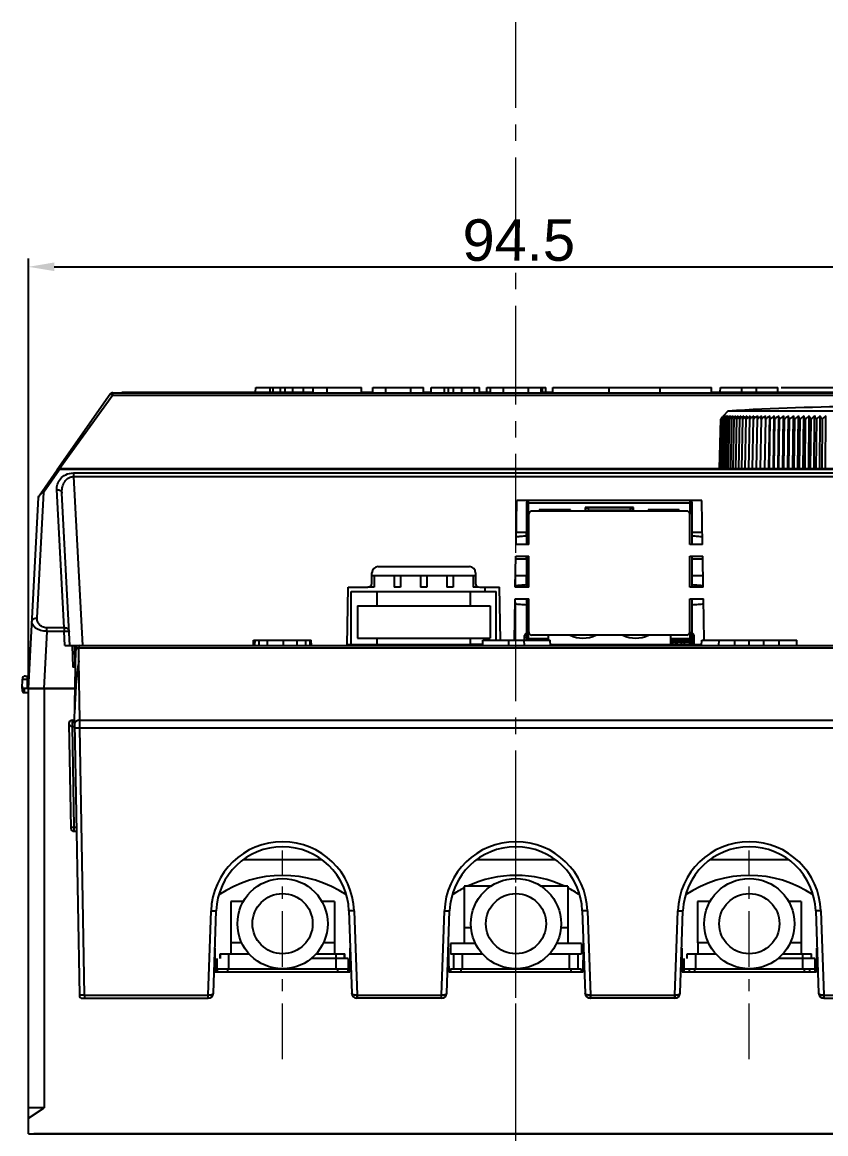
# Model space of a CAD drawing. Header units: millimetres. Extents: x 509 to 5579, y -1329 to 587.
# Drawn here: x 1657.5 to 1735, y -1100.9 to -993.8 of the extents above; entities that cross this region are included whole.
import ezdxf

# ---------------------------------------------------------------- set-up
doc = ezdxf.new("R2010")
doc.units = ezdxf.units.MM
doc.header["$PDMODE"] = 3
doc.header["$PDSIZE"] = 1
doc.linetypes.add('CENTER', pattern=[17.8, 10.75, -2.35, 2.35, -2.35])
doc.linetypes.add('CENTER2', pattern=[28.575, 19.05, -3.175, 3.175, -3.175])
doc.layers.get('0').update_dxf_attribs({"linetype": 'CONTINUOUS'})
doc.layers.get('Defpoints').update_dxf_attribs({"linetype": 'CONTINUOUS'})
doc.layers.add('3', color=112, linetype='CENTER', lineweight=15)
doc.layers.add('Dim', color=1, linetype='CONTINUOUS')
doc.styles.add('OMI-1', font='arial.ttf', dxfattribs={"oblique": 1})
doc.dimstyles.new('1', dxfattribs={"dimtxt": 4, "dimasz": 2.5, "dimexe": 0.8, "dimexo": 0.3, "dimgap": 0.5, "dimtad": 1, "dimtoh": 1, "dimdec": 1, "dimzin": 0, "dimdsep": 46, "dimtxsty": 'OMI-1', "dimcen": 0, "dimclrd": 256, "dimclre": 256, "dimclrt": 256, "dimadec": 0, "dimazin": 0, "dimtfac": 0.8, "dimtdec": 1, "dimtix": 1, "dimtmove": 0, "dimatfit": 3, "dimfxl": 1, "dimtolj": 1, "dimtzin": 0, "dimarcsym": 0})

# ---------------------------------------------------------------- blocks, each defined once
blk = doc.blocks.new('*D4315')
at = {"layer": 'Defpoints', "color": 0}
for p in [(1752.62, -1017.41), (1752.62, -1040.88), (1658.12, -1058.04)]:
    blk.add_point(p, dxfattribs=at)
at = {"layer": 'Dim', "lineweight": -2}
for p, q in [((1658.12, -1057.74), (1658.12, -1016.61)), ((1752.62, -1040.58), (1752.62, -1016.61)), ((1660.62, -1017.41), (1750.12, -1017.41))]:
    blk.add_line(p, q, dxfattribs=at)
at = {"layer": 'Dim'}
for points in [[(1660.62, -1016.99), (1660.62, -1017.82), (1658.12, -1017.41)], [(1750.12, -1017.82), (1750.12, -1016.99), (1752.62, -1017.41)]]:
    blk.add_solid(points, dxfattribs=at)
at = {"layer": 'Dim', "insert": (1705.37, -1014.86), "char_height": 4, "attachment_point": 5, "style": 'OMI-1'}
blk.add_mtext('\\A1;94.5', dxfattribs=at)
blk = doc.blocks.new('*D4331')
at = {"layer": 'Defpoints', "color": 0}
for p in [(1730.38, -1029.04), (1744.62, -1189.64), (1778.08, -1189.64)]:
    blk.add_point(p, dxfattribs=at)
at = {"layer": 'Dim', "lineweight": -2}
for p, q in [((1730.68, -1029.04), (1778.88, -1029.04)), ((1778.08, -1031.54), (1778.08, -1187.14)), ((1744.92, -1189.64), (1778.88, -1189.64))]:
    blk.add_line(p, q, dxfattribs=at)
at = {"layer": 'Dim'}
for points in [[(1778.5, -1031.54), (1777.66, -1031.54), (1778.08, -1029.04)], [(1777.66, -1187.14), (1778.5, -1187.14), (1778.08, -1189.64)]]:
    blk.add_solid(points, dxfattribs=at)
at = {"layer": 'Dim', "insert": (1775.54, -1109.34), "char_height": 4, "attachment_point": 5, "rotation": 90, "style": 'OMI-1'}
blk.add_mtext('\\A1;160.6', dxfattribs=at)

msp = doc.modelspace()

# ---------------------------------------------------------------- linework, layer by layer
at = {"linetype": 'Continuous'}
for p, q in [((1680.026, -1029.488), (1680.034, -1029.038)), ((1680.034, -1029.038), (1685.581, -1029.038)), ((1681.437, -1029.488), (1681.429, -1029.038)), ((1681.725, -1029.488), (1681.725, -1029.038)), ((1682.436, -1029.488), (1682.439, -1029.038)), ((1682.862, -1029.488), (1682.867, -1029.038)), ((1683.607, -1029.488), (1683.613, -1029.038)), ((1684.628, -1029.488), (1684.632, -1029.038)), ((1685.581, -1029.538), (1685.581, -1029.038)), ((1685.581, -1029.038), (1690.242, -1029.038)), ((1686.923, -1029.538), (1686.923, -1029.038)), ((1690.242, -1029.538), (1690.242, -1029.038)), ((1691.334, -1029.538), (1691.334, -1029.038)), ((1691.334, -1029.038), (1696.224, -1029.038)), ((1692.584, -1029.538), (1692.584, -1029.038)), ((1694.975, -1029.538), (1694.975, -1029.038)), ((1696.224, -1029.538), (1696.224, -1029.038)), ((1696.964, -1029.538), (1696.964, -1029.038)), ((1696.964, -1029.038), (1701.607, -1029.038)), ((1698.226, -1029.538), (1698.226, -1029.038)), ((1698.624, -1029.538), (1698.624, -1029.038)), ((1699.117, -1029.538), (1699.117, -1029.038)), ((1699.907, -1029.538), (1699.907, -1029.038)), ((1701.114, -1029.538), (1701.114, -1029.038)), ((1701.608, -1029.538), (1701.608, -1029.038)), ((1702.326, -1029.488), (1702.334, -1029.038)), ((1702.334, -1029.038), (1702.68, -1029.038)), ((1702.68, -1029.538), (1702.68, -1029.038)), ((1702.68, -1029.038), (1707.57, -1029.038)), ((1703.929, -1029.538), (1703.929, -1029.038)), ((1706.32, -1029.538), (1706.32, -1029.038)), ((1707.57, -1029.538), (1707.57, -1029.038)), ((1707.598, -1029.038), (1708.008, -1029.038)), ((1707.681, -1029.488), (1707.674, -1029.038)), ((1708.016, -1029.488), (1708.008, -1029.038)), ((1708.684, -1029.538), (1708.684, -1029.038)), ((1708.684, -1029.038), (1723.964, -1029.038)), ((1714.123, -1029.538), (1714.123, -1029.038)), ((1719.044, -1029.538), (1719.044, -1029.038)), ((1723.964, -1029.538), (1723.964, -1029.038)), ((1724.826, -1029.488), (1724.834, -1029.038)), ((1724.834, -1029.038), (1730.379, -1029.038)), ((1726.903, -1029.488), (1726.911, -1029.038)), ((1728.314, -1029.488), (1728.306, -1029.038)), ((1730.387, -1029.488), (1730.379, -1029.038)), ((1666.007, -1029.666), (1660.897, -1036.963)), ((1666.253, -1029.773), (1661.214, -1036.737)), ((1666.253, -1029.773), (1666.253, -1029.538)), ((1666.253, -1029.538), (1669.136, -1029.538)), ((1666.253, -1029.773), (1743.997, -1029.773)), ((1667.125, -1029.538), (1667.125, -1029.488)), ((1667.125, -1029.488), (1685.581, -1029.488)), ((1669.136, -1029.538), (1672.114, -1029.538)), ((1672.114, -1029.538), (1743.997, -1029.538)), ((1674.125, -1029.538), (1674.125, -1029.488)), ((1690.242, -1029.488), (1691.334, -1029.488)), ((1696.224, -1029.488), (1696.964, -1029.488)), ((1701.608, -1029.488), (1702.68, -1029.488)), ((1707.57, -1029.488), (1708.684, -1029.488)), ((1723.964, -1029.488), (1743.125, -1029.488)), ((1664.681, -1031.946), (1664.021, -1032.857)), ((1724.83, -1032.096), (1724.71, -1036.838)), ((1724.855, -1032.096), (1724.735, -1036.838)), ((1724.903, -1032.096), (1724.783, -1036.838)), ((1724.901, -1032.023), (1724.83, -1032.096)), ((1724.927, -1032.023), (1724.855, -1032.096)), ((1724.975, -1032.096), (1724.856, -1036.838)), ((1724.99, -1032.012), (1724.903, -1032.096)), ((1725.072, -1032.096), (1724.954, -1036.838)), ((1725.053, -1032.023), (1724.975, -1032.096)), ((1725.151, -1032.023), (1725.072, -1032.096)), ((1725.192, -1032.096), (1725.075, -1036.838)), ((1725.1, -1032.06), (1725.128, -1032.023)), ((1725.143, -1031.772), (1725.109, -1031.807)), ((1725.111, -1031.807), (1725.143, -1031.772)), ((1725.559, -1031.315), (1725.137, -1031.766)), ((1725.178, -1031.772), (1725.143, -1031.807)), ((1725.148, -1031.807), (1725.178, -1031.772)), ((1725.18, -1031.843), (1725.238, -1031.772)), ((1725.273, -1032.023), (1725.192, -1032.096)), ((1725.336, -1032.096), (1725.22, -1036.838)), ((1725.241, -1032.028), (1725.244, -1032.023)), ((1725.265, -1031.843), (1725.32, -1031.772)), ((1725.43, -1032.013), (1725.336, -1032.096)), ((1725.375, -1031.843), (1725.426, -1031.772)), ((1725.503, -1032.096), (1725.388, -1036.838)), ((1725.612, -1032.002), (1725.503, -1032.096)), ((1725.507, -1031.843), (1725.555, -1031.772)), ((1751.69, -1031.315), (1725.559, -1031.315)), ((1725.693, -1032.096), (1725.58, -1036.838)), ((1725.662, -1031.843), (1725.707, -1031.772)), ((1725.905, -1032.096), (1725.795, -1036.838)), ((1726.141, -1032.096), (1726.032, -1036.838)), ((1726.398, -1032.096), (1726.291, -1036.838)), ((1726.676, -1032.096), (1726.572, -1036.838)), ((1726.975, -1032.096), (1726.874, -1036.838)), ((1727.295, -1032.096), (1727.196, -1036.838)), ((1727.635, -1032.096), (1727.539, -1036.838)), ((1727.994, -1032.096), (1727.901, -1036.838)), ((1728.371, -1032.096), (1728.282, -1036.838)), ((1728.767, -1032.096), (1728.681, -1036.838)), ((1728.767, -1032.096), (1728.788, -1031.772)), ((1729.18, -1032.096), (1729.097, -1036.838)), ((1729.18, -1032.096), (1729.184, -1031.772)), ((1729.512, -1036.838), (1729.596, -1031.772)), ((1729.609, -1032.096), (1729.531, -1036.838)), ((1729.609, -1032.096), (1729.596, -1031.772)), ((1729.943, -1036.838), (1730.024, -1031.772)), ((1730.055, -1032.096), (1729.98, -1036.838)), ((1730.39, -1036.838), (1730.467, -1031.772)), ((1730.515, -1032.096), (1730.444, -1036.838)), ((1730.852, -1036.838), (1730.924, -1031.772)), ((1730.989, -1032.096), (1730.923, -1036.838)), ((1731.327, -1036.838), (1731.395, -1031.772)), ((1731.477, -1032.096), (1731.415, -1036.838)), ((1731.815, -1036.838), (1731.878, -1031.772)), ((1731.978, -1032.096), (1731.92, -1036.838)), ((1732.315, -1036.838), (1732.373, -1031.772)), ((1732.49, -1032.096), (1732.436, -1036.838)), ((1732.826, -1036.838), (1732.879, -1031.772)), ((1733.013, -1032.096), (1732.964, -1036.838)), ((1733.347, -1036.838), (1733.396, -1031.772)), ((1733.546, -1032.096), (1733.501, -1036.838)), ((1733.877, -1036.838), (1733.921, -1031.772)), ((1734.087, -1032.096), (1734.048, -1036.838)), ((1734.416, -1036.838), (1734.455, -1031.772)), ((1734.637, -1032.096), (1734.602, -1036.838)), ((1734.962, -1036.838), (1734.996, -1031.772)), ((1660.895, -1036.966), (1661.126, -1036.637)), ((1661.293, -1036.628), (1661.214, -1036.737)), ((1659.144, -1039.467), (1660.895, -1036.966)), ((1661.081, -1037), (1659.597, -1039.119)), ((1661.214, -1036.737), (1661.144, -1036.834)), ((1661.214, -1036.737), (1661.186, -1036.775)), ((1661.245, -1036.915), (1661.245, -1036.838)), ((1661.245, -1036.838), (1749.109, -1036.838)), ((1661.245, -1036.915), (1749.109, -1036.915)), ((1662.47, -1037.272), (1662.47, -1037.618)), ((1662.47, -1037.272), (1747.779, -1037.272)), ((1662.47, -1037.618), (1663.323, -1053.888)), ((1662.47, -1037.618), (1747.779, -1037.618)), ((1658.125, -1058.038), (1659.09, -1039.624)), ((1658.962, -1051.243), (1659.597, -1039.119)), ((1661.554, -1052.187), (1660.857, -1038.876)), ((1662.125, -1053.888), (1661.356, -1039.222)), ((1705.137, -1044.177), (1705.211, -1039.938)), ((1723.039, -1039.938), (1705.211, -1039.938)), ((1706.15, -1040.138), (1706.15, -1044.177)), ((1706.15, -1040.138), (1722.1, -1040.138)), ((1706.35, -1041.237), (1706.35, -1039.938)), ((1721.582, -1040.938), (1706.667, -1040.938)), ((1707.375, -1040.828), (1707.375, -1040.938)), ((1710.375, -1040.828), (1707.375, -1040.828)), ((1707.425, -1040.938), (1707.425, -1040.878)), ((1707.425, -1040.878), (1710.325, -1040.878)), ((1710.325, -1040.878), (1710.325, -1040.938)), ((1710.375, -1040.938), (1710.375, -1040.828)), ((1711.795, -1040.588), (1711.795, -1040.938)), ((1716.455, -1040.588), (1711.795, -1040.588)), ((1711.845, -1040.638), (1711.845, -1040.938)), ((1716.405, -1040.638), (1711.845, -1040.638)), ((1712.095, -1040.684), (1711.845, -1040.638)), ((1712.095, -1040.684), (1712.095, -1040.938)), ((1716.155, -1040.888), (1712.095, -1040.888)), ((1716.155, -1040.684), (1716.405, -1040.638)), ((1716.155, -1040.938), (1716.155, -1040.684)), ((1716.405, -1040.938), (1716.405, -1040.638)), ((1716.455, -1040.938), (1716.455, -1040.588)), ((1717.875, -1040.828), (1717.875, -1040.938)), ((1720.875, -1040.828), (1717.875, -1040.828)), ((1717.925, -1040.938), (1717.925, -1040.878)), ((1717.925, -1040.878), (1720.825, -1040.878)), ((1720.825, -1040.878), (1720.825, -1040.938)), ((1720.875, -1040.938), (1720.875, -1040.828)), ((1721.9, -1039.938), (1721.9, -1041.237)), ((1722.1, -1044.177), (1722.1, -1040.138)), ((1723.113, -1044.177), (1723.039, -1039.938)), ((1706.364, -1044.177), (1706.367, -1041.237)), ((1721.885, -1044.177), (1721.882, -1041.237)), ((1705.158, -1042.988), (1706.15, -1042.988)), ((1706.095, -1042.988), (1706.095, -1043.324)), ((1722.1, -1042.988), (1723.092, -1042.988)), ((1706.364, -1044.177), (1705.137, -1044.177)), ((1723.113, -1044.177), (1721.885, -1044.177)), ((1691.835, -1046.288), (1700.635, -1046.288)), ((1705.065, -1048.274), (1705.117, -1045.299)), ((1706.15, -1045.588), (1705.112, -1045.588)), ((1705.117, -1045.299), (1706.363, -1045.299)), ((1706.095, -1045.299), (1706.095, -1045.588)), ((1706.15, -1045.299), (1706.15, -1048.274)), ((1706.361, -1048.274), (1706.363, -1045.299)), ((1721.889, -1048.274), (1721.886, -1045.299)), ((1721.886, -1045.299), (1723.132, -1045.299)), ((1722.1, -1048.274), (1722.1, -1045.299)), ((1723.137, -1045.588), (1722.1, -1045.588)), ((1723.184, -1048.274), (1723.132, -1045.299)), ((1691.235, -1047.888), (1691.235, -1046.888)), ((1701.235, -1047.188), (1691.235, -1047.188)), ((1691.455, -1047.188), (1691.455, -1048.288)), ((1693.395, -1047.188), (1693.395, -1048.288)), ((1693.995, -1047.188), (1693.995, -1048.288)), ((1695.935, -1047.188), (1695.935, -1048.288)), ((1696.535, -1047.188), (1696.535, -1048.288)), ((1698.475, -1047.188), (1698.475, -1048.288)), ((1699.075, -1047.188), (1699.075, -1048.288)), ((1701.015, -1047.188), (1701.015, -1048.288)), ((1701.235, -1046.888), (1701.235, -1047.888)), ((1706.15, -1047.188), (1705.084, -1047.188)), ((1706.095, -1047.188), (1706.095, -1048.029)), ((1723.165, -1047.188), (1722.1, -1047.188)), ((1688.837, -1053.888), (1688.935, -1048.288)), ((1688.935, -1048.288), (1690.835, -1048.288)), ((1691.455, -1048.288), (1690.855, -1048.288)), ((1693.995, -1048.288), (1693.395, -1048.288)), ((1696.535, -1048.288), (1695.935, -1048.288)), ((1699.075, -1048.288), (1698.475, -1048.288)), ((1701.465, -1048.288), (1701.015, -1048.288)), ((1701.635, -1048.288), (1703.535, -1048.288)), ((1702.125, -1048.288), (1702.125, -1048.688)), ((1703.624, -1053.388), (1703.535, -1048.288)), ((1706.361, -1048.274), (1705.065, -1048.274)), ((1723.184, -1048.274), (1721.889, -1048.274)), ((1689.245, -1053.788), (1689.245, -1048.688)), ((1689.245, -1048.688), (1703.225, -1048.688)), ((1691.735, -1050.088), (1691.735, -1048.688)), ((1700.735, -1050.088), (1700.735, -1048.688)), ((1703.225, -1053.388), (1703.225, -1048.688)), ((1704.976, -1053.388), (1705.046, -1049.403)), ((1705.046, -1049.403), (1706.36, -1049.403)), ((1706.15, -1049.403), (1706.15, -1053.388)), ((1706.357, -1052.587), (1706.36, -1049.403)), ((1721.893, -1052.587), (1721.89, -1049.403)), ((1721.89, -1049.403), (1723.204, -1049.403)), ((1722.1, -1053.388), (1722.1, -1049.403)), ((1723.273, -1053.383), (1723.204, -1049.403)), ((1689.845, -1050.088), (1689.845, -1053.188)), ((1689.845, -1050.088), (1702.625, -1050.088)), ((1702.625, -1050.088), (1702.625, -1053.188)), ((1659.911, -1052.532), (1659.623, -1058.038)), ((1659.911, -1052.532), (1659.911, -1052.187)), ((1661.554, -1052.187), (1659.911, -1052.187)), ((1661.554, -1052.532), (1659.911, -1052.532)), ((1661.554, -1052.187), (1661.554, -1052.532)), ((1661.625, -1053.888), (1661.554, -1052.532)), ((1706.35, -1053.238), (1706.35, -1052.587)), ((1721.9, -1052.587), (1721.9, -1053.238)), ((1679.825, -1053.888), (1679.834, -1053.388)), ((1679.834, -1053.388), (1685.398, -1053.388)), ((1679.962, -1053.888), (1679.97, -1053.388)), ((1680.36, -1053.888), (1680.366, -1053.388)), ((1681.177, -1053.888), (1681.18, -1053.388)), ((1682.699, -1053.888), (1682.699, -1053.388)), ((1684.045, -1053.888), (1684.042, -1053.388)), ((1684.867, -1053.888), (1684.86, -1053.388)), ((1685.293, -1053.888), (1685.284, -1053.388)), ((1685.407, -1053.888), (1685.398, -1053.388)), ((1688.837, -1053.788), (1689.245, -1053.788)), ((1689.245, -1053.788), (1691.735, -1053.788)), ((1689.845, -1053.188), (1702.625, -1053.188)), ((1691.735, -1053.788), (1691.735, -1053.188)), ((1691.735, -1053.788), (1700.735, -1053.788)), ((1700.735, -1053.788), (1700.735, -1053.188)), ((1701.927, -1053.788), (1700.735, -1053.788)), ((1701.925, -1053.888), (1701.937, -1053.388)), ((1701.937, -1053.388), (1708.43, -1053.388)), ((1704.427, -1053.888), (1704.433, -1053.388)), ((1705.936, -1053.888), (1705.93, -1053.388)), ((1705.95, -1053.388), (1705.95, -1052.936)), ((1705.95, -1053.106), (1706.15, -1053.106)), ((1706.2, -1053.388), (1706.35, -1053.238)), ((1706.2, -1053.388), (1706.212, -1053.375)), ((1708.225, -1053.238), (1706.35, -1053.238)), ((1721.593, -1052.888), (1706.656, -1052.888)), ((1708.225, -1052.888), (1708.225, -1053.388)), ((1708.443, -1053.888), (1708.43, -1053.388)), ((1708.44, -1053.788), (1720.025, -1053.788)), ((1720.025, -1052.888), (1720.025, -1053.788)), ((1721.9, -1053.238), (1720.025, -1053.238)), ((1721.125, -1053.438), (1720.025, -1053.438)), ((1720.025, -1053.588), (1721.9, -1053.588)), ((1720.025, -1053.788), (1723.025, -1053.788)), ((1720.249, -1053.788), (1720.249, -1053.588)), ((1720.494, -1053.588), (1720.494, -1053.788)), ((1720.625, -1053.588), (1720.625, -1053.788)), ((1721.075, -1053.788), (1721.075, -1053.588)), ((1721.125, -1053.388), (1721.125, -1053.588)), ((1721.125, -1053.388), (1722.1, -1053.388)), ((1721.34, -1053.588), (1721.34, -1053.788)), ((1721.9, -1053.238), (1722.05, -1053.388)), ((1721.9, -1053.788), (1721.9, -1053.588)), ((1721.9, -1053.638), (1722.1, -1053.638)), ((1721.939, -1053.277), (1721.976, -1053.314)), ((1722.024, -1053.362), (1722.038, -1053.376)), ((1722.1, -1053.438), (1722.093, -1053.438)), ((1722.1, -1053.106), (1722.3, -1053.106)), ((1722.1, -1053.788), (1722.1, -1053.438)), ((1722.3, -1053.788), (1722.3, -1052.936)), ((1723.025, -1053.888), (1723.036, -1053.388)), ((1723.036, -1053.388), (1732.201, -1053.388)), ((1724.696, -1053.888), (1724.703, -1053.388)), ((1726.229, -1053.888), (1726.222, -1053.388)), ((1727.618, -1053.888), (1727.618, -1053.388)), ((1729.012, -1053.888), (1729.019, -1053.388)), ((1730.512, -1053.888), (1730.505, -1053.388)), ((1732.212, -1053.888), (1732.201, -1053.388)), ((1661.625, -1053.888), (1662.552, -1053.888)), ((1662.352, -1053.888), (1662.389, -1055.972)), ((1662.552, -1053.888), (1662.584, -1055.7)), ((1662.558, -1053.888), (1663.001, -1053.888)), ((1662.575, -1061.392), (1662.701, -1054.182)), ((1662.852, -1053.888), (1662.853, -1053.926)), ((1662.976, -1055.365), (1662.997, -1054.144)), ((1663.001, -1053.888), (1662.997, -1054.144)), ((1747.252, -1054.144), (1662.997, -1054.144)), ((1663.001, -1053.888), (1747.249, -1053.888)), ((1662.676, -1055.688), (1662.584, -1055.688)), ((1663.076, -1061.088), (1662.976, -1055.365)), ((1657.841, -1056.838), (1658.188, -1056.838)), ((1658.025, -1058.038), (1658.025, -1056.838)), ((1662.669, -1055.972), (1662.389, -1055.972)), ((1657.525, -1058.038), (1657.541, -1057.132)), ((1657.525, -1057.838), (1657.525, -1058.238)), ((1658.125, -1058.038), (1657.525, -1058.038)), ((1657.541, -1057.132), (1658.172, -1057.132)), ((1657.725, -1058.038), (1657.725, -1058.438)), ((1658.125, -1100.938), (1658.125, -1058.038)), ((1662.633, -1058.038), (1658.125, -1058.038)), ((1658.125, -1058.038), (1662.633, -1058.038)), ((1659.625, -1058.038), (1659.625, -1098.438)), ((1657.725, -1058.438), (1658.132, -1058.438)), ((1662.33, -1061.092), (1662.33, -1061.692)), ((1662.33, -1061.092), (1662.58, -1061.092)), ((1663.083, -1061.848), (1663.076, -1061.088)), ((1663.076, -1061.088), (1747.174, -1061.088)), ((1662.03, -1061.398), (1662.206, -1071.498)), ((1662.33, -1061.692), (1662.58, -1061.692)), ((1662.335, -1061.692), (1662.505, -1071.399)), ((1662.575, -1061.392), (1663.032, -1087.593)), ((1747.167, -1061.848), (1663.083, -1061.848)), ((1663.532, -1087.593), (1663.083, -1061.848)), ((1662.505, -1071.399), (1662.506, -1071.792)), ((1662.505, -1071.399), (1662.749, -1071.399)), ((1662.506, -1071.792), (1662.756, -1071.792)), ((1686.422, -1074.538), (1678.828, -1074.538)), ((1708.922, -1074.538), (1701.328, -1074.538)), ((1731.422, -1074.538), (1723.828, -1074.538)), ((1700.125, -1077.096), (1700.125, -1081.096)), ((1702.683, -1077.096), (1700.125, -1077.096)), ((1710.125, -1077.096), (1707.566, -1077.096)), ((1710.125, -1077.096), (1710.125, -1082.596)), ((1675.445, -1087.593), (1675.729, -1079.456)), ((1675.951, -1087.405), (1676.229, -1079.464)), ((1677.625, -1078.546), (1677.625, -1082.546)), ((1678.848, -1078.546), (1677.625, -1078.546)), ((1687.625, -1078.546), (1686.402, -1078.546)), ((1687.625, -1078.546), (1687.625, -1083.596)), ((1689.021, -1079.464), (1689.298, -1087.405)), ((1689.521, -1079.456), (1689.805, -1087.593)), ((1697.945, -1087.593), (1698.229, -1079.456)), ((1698.451, -1087.405), (1698.729, -1079.464)), ((1711.521, -1079.464), (1711.798, -1087.405)), ((1712.021, -1079.456), (1712.305, -1087.593)), ((1720.445, -1087.593), (1720.729, -1079.456)), ((1720.951, -1087.405), (1721.229, -1079.464)), ((1723.848, -1078.546), (1722.625, -1078.546)), ((1722.625, -1078.546), (1722.625, -1082.546)), ((1732.625, -1078.546), (1731.402, -1078.546)), ((1732.625, -1078.546), (1732.625, -1083.596)), ((1734.021, -1079.464), (1734.298, -1087.405)), ((1734.521, -1079.456), (1734.805, -1087.593)), ((1700.797, -1081.096), (1700.125, -1081.096)), ((1700.145, -1081.096), (1700.145, -1082.596)), ((1710.125, -1081.096), (1709.452, -1081.096)), ((1678.692, -1082.546), (1677.625, -1082.546)), ((1677.645, -1082.546), (1677.645, -1083.596)), ((1687.625, -1082.546), (1686.558, -1082.546)), ((1701.215, -1082.596), (1698.8, -1082.596)), ((1698.8, -1082.596), (1698.8, -1083.596)), ((1711.45, -1082.596), (1709.034, -1082.596)), ((1711.45, -1082.596), (1711.45, -1083.596)), ((1723.692, -1082.546), (1722.625, -1082.546)), ((1722.645, -1082.546), (1722.645, -1083.596)), ((1732.625, -1082.546), (1731.558, -1082.546)), ((1676.103, -1083.062), (1676.143, -1085.338)), ((1676.625, -1084.046), (1676.625, -1083.596)), ((1676.625, -1083.596), (1679.382, -1083.596)), ((1676.64, -1084.046), (1676.64, -1083.596)), ((1677.46, -1085.046), (1677.46, -1083.596)), ((1685.867, -1083.596), (1688.625, -1083.596)), ((1687.79, -1085.046), (1687.79, -1083.596)), ((1688.61, -1084.046), (1688.61, -1083.596)), ((1688.625, -1084.046), (1688.625, -1083.596)), ((1689.107, -1085.338), (1689.147, -1083.062)), ((1698.603, -1083.062), (1698.643, -1085.338)), ((1698.8, -1083.596), (1701.882, -1083.596)), ((1699.125, -1085.046), (1699.125, -1083.596)), ((1699.14, -1085.046), (1699.14, -1083.596)), ((1699.96, -1085.046), (1699.96, -1083.596)), ((1708.367, -1083.596), (1711.45, -1083.596)), ((1710.29, -1085.046), (1710.29, -1083.596)), ((1711.11, -1085.046), (1711.11, -1083.596)), ((1711.125, -1085.046), (1711.125, -1083.596)), ((1711.607, -1085.338), (1711.647, -1083.062)), ((1721.103, -1083.062), (1721.143, -1085.338)), ((1721.625, -1083.596), (1724.382, -1083.596)), ((1721.625, -1084.046), (1721.625, -1083.596)), ((1721.64, -1084.046), (1721.64, -1083.596)), ((1722.46, -1085.046), (1722.46, -1083.596)), ((1730.867, -1083.596), (1733.625, -1083.596)), ((1732.79, -1085.046), (1732.79, -1083.596)), ((1733.61, -1084.046), (1733.61, -1083.596)), ((1733.625, -1084.046), (1733.625, -1083.596)), ((1734.107, -1085.338), (1734.147, -1083.062)), ((1676.3, -1084.046), (1676.3, -1085.046)), ((1688.95, -1084.046), (1685.393, -1084.046)), ((1688.95, -1084.046), (1688.95, -1085.046)), ((1721.3, -1084.046), (1721.3, -1085.046)), ((1733.95, -1084.046), (1730.393, -1084.046)), ((1733.95, -1084.046), (1733.95, -1085.046)), ((1676.143, -1085.338), (1689.107, -1085.338)), ((1676.316, -1085.046), (1676.3, -1085.046)), ((1676.325, -1085.046), (1676.325, -1085.338)), ((1676.325, -1085.046), (1688.95, -1085.046)), ((1677.325, -1085.046), (1677.325, -1085.338)), ((1687.925, -1085.046), (1687.925, -1085.338)), ((1688.925, -1085.046), (1688.925, -1085.338)), ((1698.643, -1085.338), (1711.607, -1085.338)), ((1698.825, -1085.046), (1711.425, -1085.046)), ((1698.825, -1085.046), (1698.825, -1085.338)), ((1699.825, -1085.046), (1699.825, -1085.338)), ((1710.425, -1085.046), (1710.425, -1085.338)), ((1711.425, -1085.046), (1711.425, -1085.338)), ((1721.143, -1085.338), (1734.107, -1085.338)), ((1721.316, -1085.046), (1721.3, -1085.046)), ((1721.325, -1085.046), (1733.95, -1085.046)), ((1721.325, -1085.046), (1721.325, -1085.338)), ((1721.825, -1085.046), (1721.825, -1085.338)), ((1722.325, -1085.046), (1722.325, -1085.338)), ((1732.925, -1085.046), (1732.925, -1085.338)), ((1733.425, -1085.046), (1733.425, -1085.338)), ((1733.925, -1085.046), (1733.925, -1085.338)), ((1663.332, -1087.888), (1675.452, -1087.888)), ((1663.532, -1087.593), (1663.532, -1087.888)), ((1663.532, -1087.593), (1675.445, -1087.593)), ((1675.445, -1087.888), (1675.445, -1087.593)), ((1675.462, -1087.593), (1675.445, -1087.593)), ((1689.805, -1087.593), (1689.788, -1087.593)), ((1697.952, -1087.888), (1689.798, -1087.888)), ((1689.805, -1087.593), (1689.805, -1087.888)), ((1689.805, -1087.593), (1697.945, -1087.593)), ((1697.945, -1087.888), (1697.945, -1087.593)), ((1697.962, -1087.593), (1697.945, -1087.593)), ((1712.305, -1087.593), (1712.288, -1087.593)), ((1720.452, -1087.888), (1712.298, -1087.888)), ((1712.305, -1087.593), (1720.445, -1087.593)), ((1712.305, -1087.593), (1712.305, -1087.888)), ((1720.445, -1087.888), (1720.445, -1087.593)), ((1720.462, -1087.593), (1720.445, -1087.593)), ((1734.805, -1087.593), (1734.788, -1087.593)), ((1734.798, -1087.888), (1746.918, -1087.888)), ((1734.805, -1087.593), (1746.718, -1087.593)), ((1734.805, -1087.593), (1734.805, -1087.888)), ((1658.125, -1099.438), (1659.625, -1098.438)), ((1659.625, -1098.438), (1658.125, -1098.438)), ((1658.326, -1098.438), (1658.198, -1098.438)), ((1658.621, -1098.438), (1658.326, -1098.438)), ((1659.015, -1098.438), (1658.621, -1098.438)), ((1659.625, -1098.438), (1659.015, -1098.438)), ((1658.125, -1100.938), (1752.125, -1100.938)), ((1751.595, -1100.938), (1658.655, -1100.938))]:
    msp.add_line(p, q, dxfattribs=at)
for points in [[(1666.219, -1029.819), (1665.828, -1030.358), (1665.425, -1030.916), (1665.042, -1031.446), (1664.681, -1031.946)], [(1663.723, -1033.269), (1663.447, -1033.651), (1663.19, -1034.006)], [(1662.952, -1034.335), (1662.734, -1034.637), (1662.348, -1035.169)], [(1662.348, -1035.169), (1662.181, -1035.4), (1662.03, -1035.61), (1661.893, -1035.798), (1661.771, -1035.968)], [(1661.481, -1036.367), (1661.345, -1036.555), (1661.293, -1036.628)], [(1661.771, -1035.968), (1661.565, -1036.251), (1661.481, -1036.367)], [(1661.166, -1036.804), (1661.151, -1036.823), (1661.143, -1036.834)], [(1706.293, -1053.295), (1706.311, -1053.276), (1706.33, -1053.257), (1706.35, -1053.238)], [(1721.9, -1053.238), (1721.92, -1053.258), (1721.939, -1053.277)], [(1658.198, -1098.438), (1658.133, -1098.438), (1658.125, -1098.438)]]:
    msp.add_lwpolyline(points, dxfattribs=at)
for centre, radius in [((1682.625, -1080.696), 4.35), ((1705.125, -1080.696), 4.35), ((1727.625, -1080.696), 4.35), ((1682.625, -1080.696), 2.9), ((1705.125, -1080.696), 2.9), ((1727.625, -1080.696), 2.9)]:
    msp.add_circle(centre, radius, dxfattribs=at)
for centre, radius, start, end in [((1666.253, -1029.838), 0.3, 90, 145), ((1665.385, -1031.076), 1.566, 56.36277, 58.09033), ((1738.625, -1230.888), 200, 86.25439, 93.74561), ((1757.706, -1063.469), 45.443, 135.83425, 136.21201), ((1757.684, -1064.556), 46.167, 134.81766, 135.19602), ((1758.231, -1060.128), 43.549, 139.43427, 139.78944), ((1757.496, -1065.387), 46.59, 133.82059, 134.24478), ((1758.896, -1059.246), 43.448, 140.89713, 141.20258), ((1757.647, -1066.479), 47.43, 132.96707, 133.40992), ((1759.472, -1058.179), 43.17, 142.40654, 142.70766), ((1757.791, -1067.48), 48.193, 132.1884, 132.63068), ((1760.233, -1057.141), 43.071, 144.03041, 144.32593), ((1757.974, -1068.44), 48.944, 131.48101, 131.92251), ((1761.659, -1056.435), 43.724, 145.77514, 146.17591), ((1758.147, -1069.3), 49.605, 130.84122, 131.2656), ((1762.959, -1055.474), 44.153, 147.64249, 148.03106), ((1758.342, -1070.094), 50.222, 130.26604, 130.67061), ((1764.144, -1054.284), 44.393, 149.52881, 150.01316), ((1760.115, -1072.67), 53.209, 130.13623, 130.31131), ((1758.563, -1070.827), 50.799, 129.75266, 130.13782), ((1759.337, -1072.137), 52.162, 129.30102, 129.86), ((1766.265, -1053.446), 45.658, 151.65962, 152.12093), ((1759.646, -1072.796), 52.717, 128.90408, 129.46187), ((1769.021, -1052.68), 47.565, 153.92315, 154.35719), ((1759.969, -1073.378), 53.209, 128.5622, 129.11892), ((1772.651, -1051.996), 50.353, 156.3189, 156.72116), ((1760.305, -1073.878), 53.634, 128.27368, 128.82948), ((1777.533, -1051.405), 54.399, 158.84412, 159.20986), ((1760.65, -1074.292), 53.986, 128.03711, 128.59217), ((1784.299, -1050.924), 60.337, 161.49341, 161.8178), ((1761.005, -1074.618), 54.263, 127.85135, 128.40586), ((1794.097, -1050.576), 69.311, 164.25842, 164.53671), ((1761.365, -1074.853), 54.46, 127.71547, 128.26966), ((1809.251, -1050.407), 83.645, 167.12759, 167.35532), ((1761.731, -1074.995), 54.576, 127.62883, 128.18291), ((1835.288, -1050.515), 108.863, 170.08618, 170.25938), ((1762.101, -1075.044), 54.609, 127.59099, 128.1452), ((1889.36, -1051.202), 162.119, 173.11641, 173.23182), ((1762.474, -1074.998), 54.56, 127.60177, 128.15635), ((1762.85, -1074.858), 54.427, 127.66124, 128.21642), ((1763.228, -1074.626), 54.212, 127.76966, 128.3257), ((1584.95, -1045.794), 145.749, 5.39281, 5.52085), ((1763.607, -1074.301), 53.917, 127.92758, 128.48469), ((1630.792, -1046.805), 100.802, 8.39014, 8.57648), ((1763.989, -1073.888), 53.545, 128.13577, 128.69417), ((1654.035, -1047.512), 78.483, 11.32772, 11.56924), ((1764.373, -1073.387), 53.098, 128.39523, 128.95513), ((1667.987, -1048.147), 65.488, 14.18732, 14.48011), ((1764.759, -1072.804), 52.581, 128.70724, 129.26882), ((1677.227, -1048.787), 57.238, 16.95335, 17.29298), ((1765.149, -1072.141), 51.999, 129.07334, 129.63676), ((1683.755, -1049.463), 51.737, 19.6132, 19.99486), ((1765.544, -1071.404), 51.358, 129.49532, 130.0607), ((1688.584, -1050.189), 47.972, 22.15722, 22.576), ((1765.945, -1070.597), 50.664, 129.97526, 130.54269), ((1692.28, -1050.971), 45.377, 24.57869, 25.02971), ((1766.355, -1069.726), 49.924, 130.51554, 131.08505), ((1695.187, -1051.809), 43.61, 26.87352, 27.35212), ((1766.775, -1068.797), 49.147, 131.11884, 131.6904), ((1697.524, -1052.702), 42.45, 29.03997, 29.54177), ((1767.209, -1067.816), 48.341, 131.78813, 132.36164), ((1661.245, -1037.338), 0.5, 90, 145), ((1661.141, -1037.138), 0.3, 90, 145), ((1659.389, -1039.639), 0.3, 145, 177), ((1660.634, -1040.887), 2.049, 120.3725, 121.74626), ((1706.35, -1040.138), 0.2, 90, 180), ((1721.9, -1040.138), 0.2, 0, 90), ((1691.835, -1046.888), 0.6, 90, 180), ((1700.635, -1046.888), 0.6, 0, 90), ((1690.835, -1047.888), 0.4, 270, 0), ((1701.635, -1047.888), 0.4, 180, 270), ((1706.15, -1052.936), 0.2, 90, 180), ((1711.585, -1050.488), 2.702, 242.6749, 297.3251), ((1716.665, -1050.488), 2.702, 242.6749, 297.3251), ((1719.99, -1053.588), 0.2, 280.07963, 0), ((1721.9, -1053.388), 0.2, 270, 0), ((1722.1, -1052.936), 0.2, 0, 90), ((1663.001, -1054.188), 0.3, 90, 179), ((1657.841, -1057.138), 0.3, 90, 179), ((1657.725, -1057.838), 0.2, 168.8987, 180), ((1657.725, -1058.238), 0.2, 180, 270), ((1662.33, -1061.392), 0.3, 90, 270), ((1662.853, -1061.463), 0.277, 170.76972, 180.94353), ((1662.506, -1071.492), 0.3, 181, 269.99999), ((1662.286, -1061.361), 10.04, 270.03916, 270.80648), ((1662.214, -1054.756), 16.646, 270.73408, 271.00124), ((1682.625, -1079.696), 6.9, 2.00002, 177.99998), ((1705.125, -1079.696), 6.9, 2.00002, 177.99998), ((1727.625, -1079.696), 6.9, 2.00002, 177.99998), ((1682.625, -1079.688), 6.4, 2, 178), ((1705.125, -1079.688), 6.4, 2, 178), ((1727.625, -1079.688), 6.4, 2, 178), ((1682.625, -1087.046), 11, 55.94975, 124.03792), ((1705.125, -1087.046), 11, 64.81885, 115.18115), ((1727.625, -1087.046), 11, 55.94975, 124.03792), ((1705.125, -1087.046), 11, 117.04905, 124.03792), ((1705.125, -1087.046), 11, 55.94975, 62.95095), ((1663.332, -1087.588), 0.3, 180.99966, 269.99893), ((1675.452, -1087.388), 0.5, 270, 358), ((1689.798, -1087.388), 0.5, 182, 270), ((1697.952, -1087.388), 0.5, 270, 358), ((1712.298, -1087.388), 0.5, 182, 270), ((1720.452, -1087.388), 0.5, 270, 358), ((1734.798, -1087.388), 0.5, 182, 270)]:
    msp.add_arc(centre, radius, start, end, dxfattribs=at)
for centre, major_axis, ratio, start_param, end_param in [((1706.667, -1041.237), (0.287, 0.087), 0.9989017, 1.2766075, 2.8470992), ((1721.582, -1041.237), (0.287, -0.087), 0.9989017, 0.2944934, 1.8649852), ((1706.657, -1052.587), (0.134, 0.269), 0.9984763, -4.2488757, -2.678384), ((1721.593, -1052.587), (-0.134, 0.269), 0.9984763, -3.6048013, -2.0343096)]:
    msp.add_ellipse(centre, major_axis=major_axis, ratio=ratio, start_param=start_param, end_param=end_param, dxfattribs=at)
for points, knots in [([(1666.007, -1029.666), (1666.011, -1029.659), (1666.04, -1029.66), (1666.08, -1029.676), (1666.143, -1029.706), (1666.188, -1029.732), (1666.213, -1029.748)], [0, 0, 0, 0, 0.0999174, 0.3067199, 0.6157795, 1, 1, 1, 1]), ([(1660.836, -1037.051), (1660.858, -1037.019), (1660.944, -1036.972), (1661.035, -1036.985), (1661.081, -1037)], [0, 0, 0, 0, 0.4466162, 1, 1, 1, 1]), ([(1660.857, -1038.876), (1660.847, -1038.698), (1660.894, -1038.321), (1661.187, -1037.793), (1661.732, -1037.376), (1662.215, -1037.272), (1662.47, -1037.272)], [0, 0, 0, 0, 0.2119625, 0.4377747, 0.6973438, 1, 1, 1, 1]), ([(1661.245, -1036.915), (1661.211, -1036.915), (1661.146, -1036.932), (1661.098, -1036.976), (1661.081, -1037)], [0, 0, 0, 0, 0.5423628, 1, 1, 1, 1]), ([(1661.356, -1039.222), (1661.347, -1039.054), (1661.368, -1038.712), (1661.502, -1038.299), (1661.692, -1037.999), (1661.893, -1037.797), (1662.157, -1037.649), (1662.365, -1037.615), (1662.47, -1037.618)], [0, 0, 0, 0, 0.2315355, 0.4669018, 0.5893447, 0.7175881, 0.8544829, 1, 1, 1, 1]), ([(1659.09, -1039.624), (1659.092, -1039.585), (1659.141, -1039.495), (1659.25, -1039.374), (1659.395, -1039.251), (1659.502, -1039.178), (1659.555, -1039.144)], [0, 0, 0, 0, 0.1676028, 0.4294013, 0.7218955, 1, 1, 1, 1]), ([(1659.597, -1039.119), (1659.551, -1039.105), (1659.46, -1039.091), (1659.374, -1039.138), (1659.352, -1039.17)], [0, 0, 0, 0, 0.5533838, 1, 1, 1, 1]), ([(1660.857, -1038.876), (1660.919, -1038.875), (1661.042, -1038.889), (1661.204, -1038.96), (1661.32, -1039.074), (1661.354, -1039.174), (1661.356, -1039.222)], [0, 0, 0, 0, 0.2827433, 0.547363, 0.7843703, 1, 1, 1, 1]), ([(1705.15, -1043.405), (1705.311, -1043.389), (1705.644, -1043.362), (1705.977, -1043.337), (1706.15, -1043.324)], [0, 0, 0, 0, 0.4823141, 1, 1, 1, 1]), ([(1722.1, -1043.324), (1722.272, -1043.337), (1722.606, -1043.362), (1722.939, -1043.389), (1723.1, -1043.405)], [0, 0, 0, 0, 0.5176897, 1, 1, 1, 1]), ([(1705.068, -1048.118), (1705.24, -1048.1), (1705.6, -1048.07), (1705.961, -1048.043), (1706.15, -1048.029)], [0, 0, 0, 0, 0.4771149, 1, 1, 1, 1]), ([(1722.1, -1048.029), (1722.288, -1048.043), (1722.649, -1048.07), (1723.01, -1048.1), (1723.182, -1048.118)], [0, 0, 0, 0, 0.5228902, 1, 1, 1, 1]), ([(1706.15, -1049.998), (1705.955, -1049.982), (1705.583, -1049.955), (1705.212, -1049.923), (1705.036, -1049.905)], [0, 0, 0, 0, 0.5251566, 1, 1, 1, 1]), ([(1723.213, -1049.905), (1723.037, -1049.923), (1722.666, -1049.955), (1722.295, -1049.982), (1722.1, -1049.998)], [0, 0, 0, 0, 0.4748406, 1, 1, 1, 1]), ([(1659.911, -1052.532), (1659.704, -1052.528), (1659.32, -1052.473), (1658.838, -1052.261), (1658.566, -1051.992), (1658.471, -1051.758), (1658.46, -1051.643), (1658.463, -1051.588)], [0, 0, 0, 0, 0.3284003, 0.6054424, 0.8208555, 0.9128033, 1, 1, 1, 1]), ([(1658.463, -1051.588), (1658.465, -1051.541), (1658.499, -1051.441), (1658.615, -1051.326), (1658.777, -1051.256), (1658.899, -1051.241), (1658.962, -1051.243)], [0, 0, 0, 0, 0.2156296, 0.4526368, 0.7172566, 1, 1, 1, 1]), ([(1659.911, -1052.187), (1659.761, -1052.187), (1659.477, -1052.125), (1659.157, -1051.88), (1658.984, -1051.57), (1658.957, -1051.348), (1658.962, -1051.243)], [0, 0, 0, 0, 0.3023342, 0.5619831, 0.7879261, 1, 1, 1, 1]), ([(1662.054, -1052.532), (1662.051, -1052.484), (1662.018, -1052.384), (1661.901, -1052.27), (1661.739, -1052.199), (1661.617, -1052.185), (1661.554, -1052.187)], [0, 0, 0, 0, 0.2158197, 0.4526876, 0.7169621, 1, 1, 1, 1]), ([(1661.554, -1052.532), (1661.618, -1052.529), (1661.71, -1052.525), (1661.828, -1052.522), (1661.903, -1052.521), (1661.963, -1052.522), (1662.011, -1052.523), (1662.035, -1052.527), (1662.054, -1052.528), (1662.054, -1052.532)], [0, 0, 0, 0, 0.3812909, 0.5535874, 0.7045135, 0.8284516, 0.920922, 0.9783184, 1, 1, 1, 1]), ([(1662.997, -1054.144), (1662.959, -1054.144), (1662.884, -1054.154), (1662.786, -1054.2), (1662.717, -1054.271), (1662.698, -1054.333), (1662.697, -1054.362)], [0, 0, 0, 0, 0.2829057, 0.5475515, 0.7845454, 1, 1, 1, 1]), ([(1662.584, -1055.7), (1662.584, -1055.707), (1662.577, -1055.723), (1662.555, -1055.761), (1662.512, -1055.818), (1662.453, -1055.892), (1662.411, -1055.945), (1662.389, -1055.972)], [0, 0, 0, 0, 0.0601257, 0.1511979, 0.3968128, 0.6886646, 1, 1, 1, 1]), ([(1662.976, -1055.365), (1662.87, -1056.136), (1662.675, -1057.699), (1662.612, -1059.274), (1662.598, -1060.07)], [0, 0, 0, 0, 0.4940832, 1, 1, 1, 1]), ([(1663.076, -1061.088), (1663.016, -1061.088), (1662.899, -1061.104), (1662.744, -1061.173), (1662.628, -1061.28), (1662.587, -1061.373), (1662.58, -1061.419)], [0, 0, 0, 0, 0.2791108, 0.5434766, 0.7830517, 1, 1, 1, 1]), ([(1663.083, -1061.848), (1663.05, -1061.849), (1662.986, -1061.85), (1662.894, -1061.851), (1662.808, -1061.852), (1662.734, -1061.852), (1662.679, -1061.852), (1662.643, -1061.851), (1662.622, -1061.851), (1662.606, -1061.85), (1662.593, -1061.85), (1662.588, -1061.849), (1662.583, -1061.849), (1662.583, -1061.848)], [0, 0, 0, 0, 0.1945886, 0.3824832, 0.5553441, 0.7067334, 0.8309634, 0.8814417, 0.9234434, 0.9564911, 0.9803511, 0.9948644, 1, 1, 1, 1]), ([(1662.205, -1071.399), (1662.205, -1071.4), (1662.208, -1071.4), (1662.211, -1071.401), (1662.219, -1071.401), (1662.233, -1071.401), (1662.259, -1071.402), (1662.28, -1071.402), (1662.293, -1071.402)], [0, 0, 0, 0, 0.0175117, 0.0670003, 0.1483601, 0.2610486, 0.5763912, 1, 1, 1, 1]), ([(1675.729, -1079.456), (1675.761, -1079.457), (1675.825, -1079.459), (1675.918, -1079.462), (1676.003, -1079.464), (1676.078, -1079.465), (1676.132, -1079.466), (1676.168, -1079.466), (1676.189, -1079.466), (1676.205, -1079.466), (1676.218, -1079.466), (1676.224, -1079.465), (1676.229, -1079.465), (1676.229, -1079.464)], [0, 0, 0, 0, 0.1946049, 0.3825063, 0.555367, 0.7067519, 0.8309758, 0.8814509, 0.9234496, 0.9564948, 0.9803529, 0.994865, 1, 1, 1, 1]), ([(1689.521, -1079.456), (1689.488, -1079.457), (1689.424, -1079.459), (1689.332, -1079.462), (1689.247, -1079.464), (1689.172, -1079.465), (1689.118, -1079.466), (1689.081, -1079.466), (1689.06, -1079.466), (1689.044, -1079.466), (1689.032, -1079.466), (1689.026, -1079.465), (1689.021, -1079.465), (1689.021, -1079.464)], [0, 0, 0, 0, 0.1946049, 0.3825063, 0.555367, 0.7067519, 0.8309757, 0.8814509, 0.9234495, 0.9564948, 0.9803529, 0.994865, 1, 1, 1, 1]), ([(1698.229, -1079.456), (1698.261, -1079.457), (1698.325, -1079.459), (1698.418, -1079.462), (1698.503, -1079.464), (1698.578, -1079.465), (1698.632, -1079.466), (1698.668, -1079.466), (1698.689, -1079.466), (1698.705, -1079.466), (1698.718, -1079.466), (1698.724, -1079.465), (1698.729, -1079.465), (1698.729, -1079.464)], [0, 0, 0, 0, 0.1946049, 0.3825063, 0.555367, 0.7067519, 0.8309758, 0.8814509, 0.9234496, 0.9564948, 0.9803529, 0.994865, 1, 1, 1, 1]), ([(1712.021, -1079.456), (1711.988, -1079.457), (1711.924, -1079.459), (1711.832, -1079.462), (1711.747, -1079.464), (1711.672, -1079.465), (1711.618, -1079.466), (1711.581, -1079.466), (1711.56, -1079.466), (1711.544, -1079.466), (1711.532, -1079.466), (1711.526, -1079.465), (1711.521, -1079.465), (1711.521, -1079.464)], [0, 0, 0, 0, 0.1946049, 0.3825063, 0.555367, 0.7067519, 0.8309757, 0.8814509, 0.9234495, 0.9564948, 0.9803529, 0.994865, 1, 1, 1, 1]), ([(1720.729, -1079.456), (1720.761, -1079.457), (1720.825, -1079.459), (1720.918, -1079.462), (1721.003, -1079.464), (1721.078, -1079.465), (1721.132, -1079.466), (1721.168, -1079.466), (1721.189, -1079.466), (1721.205, -1079.466), (1721.218, -1079.466), (1721.224, -1079.465), (1721.229, -1079.465), (1721.229, -1079.464)], [0, 0, 0, 0, 0.1946049, 0.3825063, 0.555367, 0.7067519, 0.8309758, 0.8814509, 0.9234496, 0.9564948, 0.9803529, 0.994865, 1, 1, 1, 1]), ([(1734.521, -1079.456), (1734.488, -1079.457), (1734.424, -1079.459), (1734.332, -1079.462), (1734.247, -1079.464), (1734.172, -1079.465), (1734.118, -1079.466), (1734.081, -1079.466), (1734.06, -1079.466), (1734.044, -1079.466), (1734.032, -1079.466), (1734.026, -1079.465), (1734.021, -1079.465), (1734.021, -1079.464)], [0, 0, 0, 0, 0.1946049, 0.3825063, 0.555367, 0.7067519, 0.8309757, 0.8814509, 0.9234495, 0.9564948, 0.9803529, 0.994865, 1, 1, 1, 1]), ([(1663.532, -1087.593), (1663.5, -1087.593), (1663.436, -1087.594), (1663.343, -1087.594), (1663.258, -1087.595), (1663.183, -1087.595), (1663.129, -1087.595), (1663.093, -1087.595), (1663.072, -1087.595), (1663.055, -1087.594), (1663.043, -1087.594), (1663.037, -1087.593), (1663.032, -1087.594), (1663.032, -1087.593)], [0, 0, 0, 0, 0.1946467, 0.3826005, 0.5555168, 0.7069525, 0.831214, 0.8817003, 0.9237031, 0.9567424, 0.9805796, 0.9950407, 1, 1, 1, 1]), ([(1675.448, -1087.888), (1675.449, -1087.888), (1675.45, -1087.885), (1675.452, -1087.878), (1675.455, -1087.862), (1675.458, -1087.835), (1675.459, -1087.799), (1675.46, -1087.755), (1675.461, -1087.685), (1675.461, -1087.631), (1675.461, -1087.593)], [0, 0, 0, 0, 0.0069988, 0.0223806, 0.0797402, 0.1715193, 0.2949623, 0.4455299, 0.6182095, 1, 1, 1, 1]), ([(1675.951, -1087.405), (1675.949, -1087.47), (1675.847, -1087.532), (1675.737, -1087.566), (1675.619, -1087.59), (1675.526, -1087.595), (1675.462, -1087.593)], [0, 0, 0, 0, 0.3527468, 0.4922733, 0.6497377, 1, 1, 1, 1]), ([(1689.788, -1087.593), (1689.723, -1087.595), (1689.63, -1087.59), (1689.513, -1087.566), (1689.403, -1087.532), (1689.3, -1087.47), (1689.298, -1087.405)], [0, 0, 0, 0, 0.3502311, 0.5077033, 0.6472375, 1, 1, 1, 1]), ([(1689.788, -1087.593), (1689.788, -1087.631), (1689.788, -1087.686), (1689.789, -1087.755), (1689.79, -1087.799), (1689.792, -1087.835), (1689.793, -1087.86), (1689.795, -1087.874), (1689.796, -1087.881), (1689.797, -1087.885), (1689.797, -1087.888), (1689.798, -1087.888)], [0, 0, 0, 0, 0.3827502, 0.5558761, 0.7068522, 0.8306138, 0.922434, 0.9553529, 0.9792973, 0.9940958, 1, 1, 1, 1]), ([(1697.948, -1087.888), (1697.949, -1087.888), (1697.95, -1087.885), (1697.952, -1087.878), (1697.955, -1087.862), (1697.958, -1087.835), (1697.959, -1087.799), (1697.96, -1087.755), (1697.961, -1087.685), (1697.961, -1087.631), (1697.961, -1087.593)], [0, 0, 0, 0, 0.0069988, 0.0223806, 0.0797402, 0.1715193, 0.2949623, 0.4455299, 0.6182095, 1, 1, 1, 1]), ([(1698.451, -1087.405), (1698.449, -1087.47), (1698.347, -1087.532), (1698.237, -1087.566), (1698.119, -1087.59), (1698.026, -1087.595), (1697.962, -1087.593)], [0, 0, 0, 0, 0.3527468, 0.4922733, 0.6497377, 1, 1, 1, 1]), ([(1712.288, -1087.593), (1712.223, -1087.595), (1712.13, -1087.59), (1712.013, -1087.566), (1711.903, -1087.532), (1711.8, -1087.47), (1711.798, -1087.405)], [0, 0, 0, 0, 0.3502311, 0.5077033, 0.6472375, 1, 1, 1, 1]), ([(1712.288, -1087.593), (1712.288, -1087.631), (1712.288, -1087.686), (1712.289, -1087.755), (1712.29, -1087.799), (1712.292, -1087.835), (1712.293, -1087.86), (1712.295, -1087.874), (1712.296, -1087.881), (1712.297, -1087.885), (1712.297, -1087.888), (1712.298, -1087.888)], [0, 0, 0, 0, 0.3827502, 0.5558761, 0.7068522, 0.8306138, 0.922434, 0.9553529, 0.9792973, 0.9940958, 1, 1, 1, 1]), ([(1720.448, -1087.888), (1720.449, -1087.888), (1720.45, -1087.885), (1720.452, -1087.878), (1720.455, -1087.862), (1720.458, -1087.835), (1720.459, -1087.799), (1720.46, -1087.755), (1720.461, -1087.685), (1720.461, -1087.631), (1720.461, -1087.593)], [0, 0, 0, 0, 0.0069988, 0.0223806, 0.0797402, 0.1715193, 0.2949623, 0.4455299, 0.6182095, 1, 1, 1, 1]), ([(1720.951, -1087.405), (1720.949, -1087.47), (1720.847, -1087.532), (1720.737, -1087.566), (1720.619, -1087.59), (1720.526, -1087.595), (1720.462, -1087.593)], [0, 0, 0, 0, 0.3527468, 0.4922733, 0.6497377, 1, 1, 1, 1]), ([(1734.788, -1087.593), (1734.723, -1087.595), (1734.63, -1087.59), (1734.513, -1087.566), (1734.403, -1087.532), (1734.3, -1087.47), (1734.298, -1087.405)], [0, 0, 0, 0, 0.3502311, 0.5077033, 0.6472375, 1, 1, 1, 1]), ([(1734.788, -1087.593), (1734.788, -1087.631), (1734.788, -1087.686), (1734.789, -1087.755), (1734.79, -1087.799), (1734.792, -1087.835), (1734.793, -1087.86), (1734.795, -1087.874), (1734.796, -1087.881), (1734.797, -1087.885), (1734.797, -1087.888), (1734.798, -1087.888)], [0, 0, 0, 0, 0.3827502, 0.5558761, 0.7068522, 0.8306138, 0.922434, 0.9553529, 0.9792973, 0.9940958, 1, 1, 1, 1])]:
    msp.add_open_spline(points, degree=3, knots=knots, dxfattribs=at)
at = {"layer": '3', "linetype": 'CENTER2', "ltscale": 0.5}
msp.add_line((1705.125, -1230.706), (1705.125, -993.844), dxfattribs=at)
at = {"layer": '3', "linetype": 'CENTER', "ltscale": 0.5}
for p, q in [((1682.625, -1093.755), (1682.625, -1073.631)), ((1705.125, -1093.749), (1705.125, -1073.626)), ((1727.625, -1093.755), (1727.625, -1073.631))]:
    msp.add_line(p, q, dxfattribs=at)

# ---------------------------------------------------------------- dimensions: what is measured, and where the dimension line sits
at = {"layer": 'Dim'}
dim = msp.add_linear_dim(base=(1752.625, -1017.405), p1=(1658.125, -1058.038), p2=(1752.625, -1040.878), dimstyle='1', dxfattribs=at)
dim.commit()
dim.dimension.update_dxf_attribs({"geometry": '*D4315', "text_midpoint": (1705.375, -1014.863)})
dim = msp.add_linear_dim(base=(1778.08, -1189.638), p1=(1730.379, -1029.038), p2=(1744.625, -1189.638), angle=90, dimstyle='1', dxfattribs=at)
dim.commit()
dim.dimension.update_dxf_attribs({"geometry": '*D4331', "text_midpoint": (1775.538, -1109.338)})

doc.saveas('drawing.dxf')
